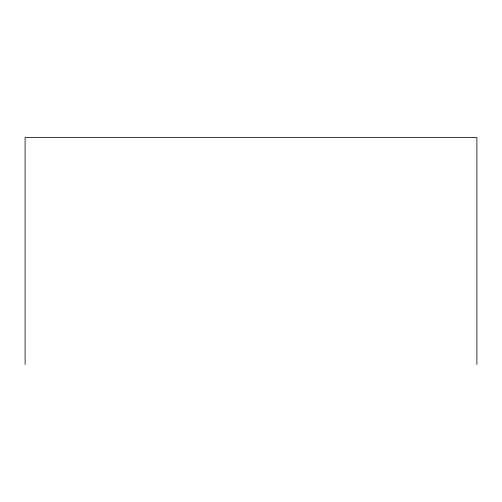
<?xml version="1.0" encoding="UTF-8"?>
<svg xmlns="http://www.w3.org/2000/svg" width="502" height="502" viewBox="0 0 502 502"><rect width="100%" height="100%" fill="white"/><g stroke="black" fill="none" stroke-linecap="round" stroke-linejoin="round"><path stroke-width="0.75" d="M476.9 364.452L476.9 137.548L25.1 137.548L25.1 364.452"/></g></svg>
